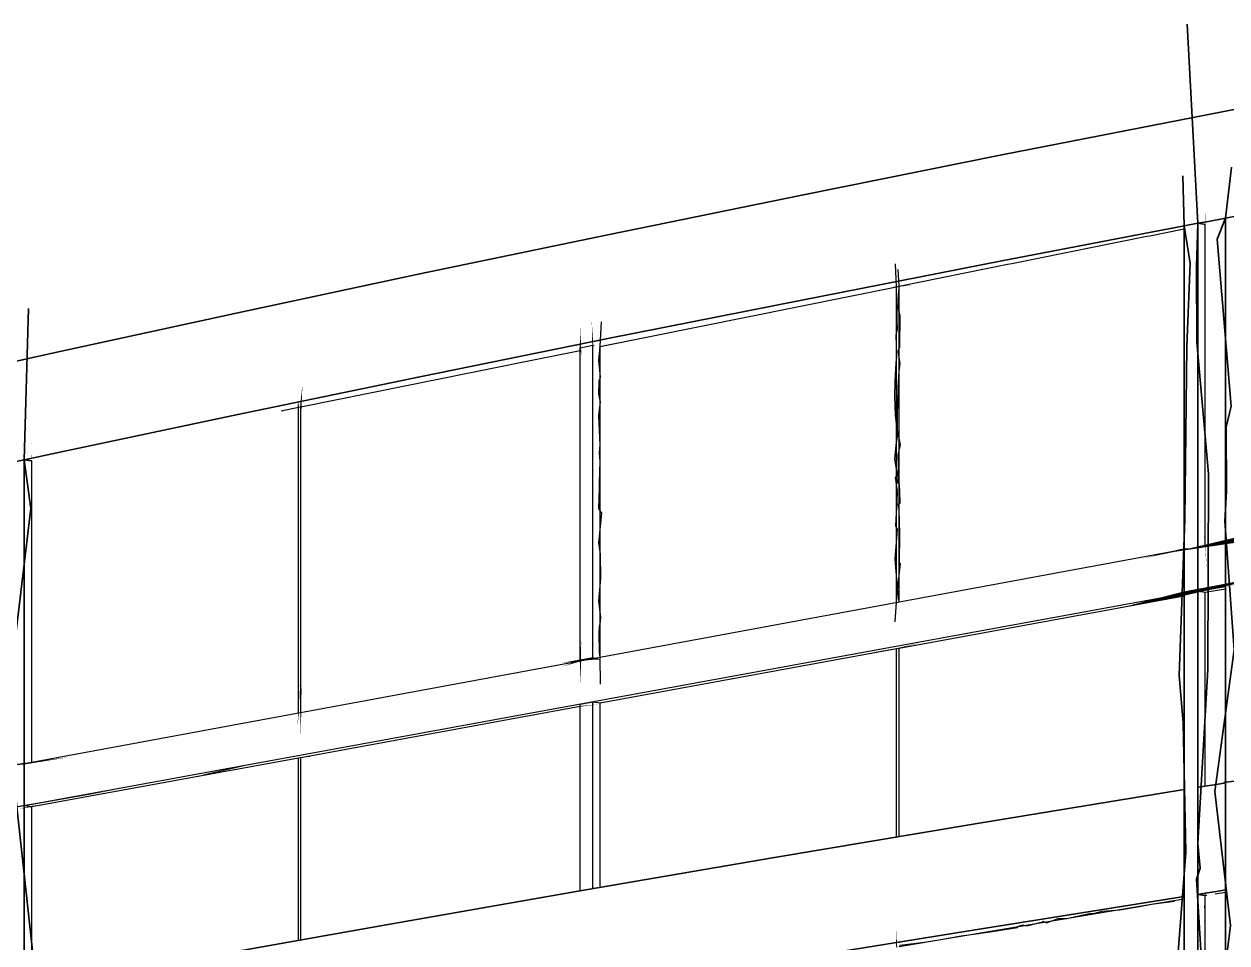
# Model space of a CAD drawing. Header units: inches. Extents: x -877 to 882, y -418 to 410.
# Drawn here: x -516 to -410.9, y 185.4 to 265.7 of the extents above; entities that cross this region are included whole.
import ezdxf

# ---------------------------------------------------------------- set-up
doc = ezdxf.new("R2010")
doc.units = ezdxf.units.IN
doc.header["$LTSCALE"] = 0.5
doc.header["$MEASUREMENT"] = 0
doc.layers.get('0').update_dxf_attribs({"lineweight": 18})
for name, color, linetype, lineweight in [('A-Glaz-Curt', 52, 'Continuous', 35), ('A-Glaz-Curt-Unit', 51, 'Continuous', 25), ('A-Wall', 113, 'Continuous', 35)]:
    doc.layers.add(name, color=color, linetype=linetype, lineweight=lineweight)

# ---------------------------------------------------------------- blocks, each defined once
blk = doc.blocks.new('*U12')
at = {"color": 7, "linetype": 'Continuous', "lineweight": -3}
for p, q in [((-429.68, 244.74), (-417.88, 247.12)), ((-417.88, 247.12), (-417.64, 247.17)), ((-439.54, 242.76), (-430.07, 244.67)), ((-430.07, 244.67), (-429.68, 244.74)), ((-443.09, 242.04), (-442.54, 242.15)), ((-466.19, 237.58), (-466.19, 237.58)), ((-473.07, 236), (-467.39, 237.15)), ((-473.94, 235.83), (-473.07, 236)), ((-515.3, 227.49), (-515.3, 227.49)), ((-500.32, 200.05), (-496.68, 200.9)), ((-417.49, 188.75), (-414.62, 189.23)), ((-412.79, 189.53), (-412.65, 189.56))]:
    blk.add_line(p, q, dxfattribs=at)
at = {"layer": 'A-Glaz-Curt', "color": 143, "linetype": 'Continuous', "lineweight": 35}
for p, q in [((-412.52, 257.77), (-393.93, 261.36)), ((-430.56, 254.23), (-412.52, 257.77)), ((-448.04, 250.72), (-430.56, 254.23)), ((-464.99, 247.25), (-448.04, 250.72)), ((-414.62, 248.02), (-413.43, 248.25)), ((-413.43, -215.68), (-413.43, 248.25)), ((-413.43, 248.25), (-413.42, 248.25)), ((-413.42, 248.25), (-412.52, 248.42)), ((-413.42, 248.25), (-412.79, 248.14)), ((-412.52, 248.42), (-411.02, 248.7)), ((-411.02, 248.7), (-409.82, 248.93)), ((-411.02, -215.84), (-411.02, 248.7)), ((-481.42, 243.83), (-464.99, 247.25)), ((-430.56, 244.97), (-414.62, 248.02)), ((-414.62, -215.6), (-414.62, 248.02)), ((-448.04, 241.55), (-430.56, 244.97)), ((-497.32, 240.44), (-481.42, 243.83)), ((-464.99, 238.18), (-448.04, 241.55)), ((-512.72, 237.09), (-497.32, 240.44)), ((-481.42, 234.84), (-464.99, 238.18)), ((-527.63, 233.78), (-512.72, 237.09)), ((-497.32, 231.54), (-481.42, 234.84)), ((-512.72, 228.28), (-497.32, 231.54)), ((-515.97, 227.58), (-512.72, 228.28)), ((-516.98, 227.37), (-515.99, 227.58)), ((-515.99, -208.46), (-515.99, 227.58)), ((-515.99, 227.58), (-515.3, 227.49)), ((-432.9, 195.77), (-414.62, 198.78)), ((-414.62, 189.43), (-414.62, 198.78)), ((-414.62, 198.78), (-414.62, 198.78)), ((-413.43, 198.97), (-412.63, 199.1)), ((-413.43, 189.62), (-413.43, 198.97)), ((-412.63, 199.1), (-411.82, 199.23)), ((-411.82, 199.23), (-411.02, 199.36)), ((-411.02, 190), (-411.02, 199.36)), ((-450.6, 192.81), (-432.9, 195.77)), ((-467.75, 189.87), (-450.6, 192.81)), ((-484.36, 186.97), (-467.75, 189.87)), ((-432.9, 186.53), (-414.62, 189.43)), ((-414.62, 189.43), (-414.62, 189.43)), ((-413.43, 189.62), (-412.63, 189.75)), ((-413.43, 189.62), (-412.79, 189.53)), ((-412.63, 189.75), (-411.82, 189.88)), ((-411.82, 189.88), (-411.02, 190)), ((-411.02, 190), (-411.02, 190)), ((-500.44, 184.1), (-484.36, 186.97)), ((-450.6, 183.65), (-432.9, 186.53))]:
    blk.add_line(p, q, dxfattribs=at)
at = {"layer": 'A-Glaz-Curt-Unit', "color": 141, "linetype": 'Continuous', "lineweight": 25}
for p, q in [((-412.79, 220.12), (-412.79, 248.14)), ((-417.64, 247.17), (-414.62, 247.78)), ((-465.65, 237.5), (-439.77, 242.71)), ((-465.65, 210.35), (-465.65, 237.5)), ((-491.81, 232.23), (-473.94, 235.83)), ((-493.53, 231.88), (-492.02, 232.18)), ((-515.3, 201.16), (-515.3, 227.49)), ((-439.54, 211.13), (-414.62, 215.69)), ((-412.79, 216.01), (-411.02, 216.32)), ((-412.79, 199.08), (-412.79, 216.01)), ((-465.65, 206.36), (-439.77, 211.09)), ((-491.81, 201.59), (-467.39, 206.05)), ((-465.65, 190.23), (-465.65, 206.36)), ((-515.3, 197.3), (-492.02, 201.55)), ((-515.3, 181.39), (-515.3, 197.3)), ((-412.79, 154.99), (-412.79, 189.53)), ((-411.92, 189.67), (-411.02, 189.81)), ((-439.54, 185.07), (-417.49, 188.75))]:
    blk.add_line(p, q, dxfattribs=at)
at = {"layer": 'A-Glaz-Curt-Unit', "color": 143, "linetype": 'Continuous', "lineweight": 25}
for p, q in [((-439.77, 242.71), (-439.54, 242.76)), ((-439.77, 215.14), (-439.77, 242.71)), ((-439.54, 215.18), (-439.54, 242.76)), ((-467.39, 237.37), (-466.3, 237.59)), ((-466.3, 210.23), (-466.3, 237.59)), ((-466.3, 237.59), (-466.19, 237.58)), ((-467.39, 210.03), (-467.39, 237.37)), ((-492.02, 232.18), (-491.81, 232.23)), ((-492.02, 205.47), (-492.02, 232.18)), ((-491.81, 205.51), (-491.81, 232.23)), ((-466.3, 210.23), (-414.64, 219.79)), ((-414.64, 215.9), (-414.64, 219.79)), ((-414.64, 219.79), (-414.62, 219.79)), ((-413.42, 220.01), (-411.02, 220.42)), ((-413.42, 216.11), (-413.42, 220.01)), ((-411.02, 216.52), (-411.02, 220.42)), ((-411.02, 220.42), (-411.02, 220.42)), ((-413.42, 216.11), (-411.02, 216.52)), ((-411.02, 216.52), (-411.02, 216.52)), ((-515.94, 197.38), (-414.64, 215.9)), ((-414.64, 215.9), (-414.62, 215.89)), ((-413.42, 216.11), (-412.79, 216.01)), ((-467.39, 210.03), (-466.3, 210.23)), ((-439.77, 211.09), (-439.54, 211.13)), ((-439.77, 194.62), (-439.77, 211.09)), ((-439.54, 194.66), (-439.54, 211.13)), ((-515.94, 201.04), (-467.39, 210.03)), ((-467.39, 210.03), (-467.39, 210.03)), ((-467.39, 206.25), (-466.3, 206.45)), ((-467.39, 189.93), (-467.39, 206.25)), ((-466.3, 190.12), (-466.3, 206.45)), ((-466.3, 206.45), (-465.65, 206.36)), ((-515.94, 197.38), (-515.94, 201.04)), ((-492.02, 201.55), (-491.81, 201.59)), ((-492.02, 185.6), (-492.02, 201.55)), ((-491.81, 185.64), (-491.81, 201.59)), ((-515.94, 197.38), (-515.3, 197.3))]:
    blk.add_line(p, q, dxfattribs=at)
blk = doc.blocks.new('New Napkin Sketch')
at = {"layer": 'A-Wall', "color": 143, "linetype": 'Continuous', "lineweight": 35}
for p, q in [((-412.52, 257.77), (-393.93, 261.36)), ((-430.56, 254.23), (-412.52, 257.77)), ((-448.04, 250.72), (-430.56, 254.23)), ((-464.99, 247.25), (-448.04, 250.72)), ((-414.62, 248.02), (-413.43, 248.25)), ((-413.43, 248.25), (-413.42, 248.25)), ((-413.42, 248.25), (-412.52, 248.42)), ((-413.42, 248.25), (-412.79, 248.14)), ((-412.52, 248.42), (-411.02, 248.7)), ((-411.02, 248.7), (-409.82, 248.93)), ((-481.42, 243.83), (-464.99, 247.25)), ((-430.56, 244.97), (-414.62, 248.02)), ((-448.04, 241.55), (-430.56, 244.97)), ((-497.32, 240.44), (-481.42, 243.83)), ((-464.99, 238.18), (-448.04, 241.55)), ((-512.72, 237.09), (-497.32, 240.44)), ((-481.42, 234.84), (-464.99, 238.18)), ((-527.63, 233.78), (-512.72, 237.09)), ((-497.32, 231.54), (-481.42, 234.84)), ((-512.72, 228.28), (-497.32, 231.54)), ((-515.97, 227.58), (-512.72, 228.28)), ((-516.98, 227.37), (-515.99, 227.58)), ((-515.99, 227.58), (-515.3, 227.49)), ((-432.9, 195.77), (-414.62, 198.78)), ((-414.62, 189.43), (-414.62, 198.78)), ((-414.62, 198.78), (-414.62, 198.78)), ((-413.43, 198.97), (-412.63, 199.1)), ((-413.43, 189.62), (-413.43, 198.97)), ((-412.63, 199.1), (-411.82, 199.23)), ((-411.82, 199.23), (-411.02, 199.36)), ((-411.02, 190), (-411.02, 199.36)), ((-450.6, 192.81), (-432.9, 195.77)), ((-467.75, 189.87), (-450.6, 192.81)), ((-484.36, 186.97), (-467.75, 189.87)), ((-432.9, 186.53), (-414.62, 189.43)), ((-414.62, 189.43), (-414.62, 189.43)), ((-413.43, 189.62), (-412.63, 189.75)), ((-413.43, 189.62), (-412.79, 189.53)), ((-412.63, 189.75), (-411.82, 189.88)), ((-411.82, 189.88), (-411.02, 190)), ((-411.02, 190), (-411.02, 190)), ((-500.44, 184.1), (-484.36, 186.97)), ((-450.6, 183.65), (-432.9, 186.53))]:
    blk.add_line(p, q, dxfattribs=at)
at = {"layer": 'A-Wall', "color": 7, "linetype": 'Continuous', "lineweight": -3}
for p, q in [((-429.68, 244.74), (-417.88, 247.12)), ((-417.88, 247.12), (-417.64, 247.17)), ((-439.54, 242.76), (-430.07, 244.67)), ((-430.07, 244.67), (-429.68, 244.74)), ((-443.09, 242.04), (-442.54, 242.15)), ((-466.19, 237.58), (-466.19, 237.58)), ((-473.07, 236), (-467.39, 237.15)), ((-473.94, 235.83), (-473.07, 236)), ((-515.3, 227.49), (-515.3, 227.49)), ((-500.32, 200.05), (-496.68, 200.9)), ((-417.49, 188.75), (-414.62, 189.23)), ((-412.79, 189.53), (-412.65, 189.56))]:
    blk.add_line(p, q, dxfattribs=at)
at = {"layer": 'A-Wall', "color": 141, "linetype": 'Continuous', "lineweight": 25}
for p, q in [((-417.64, 247.17), (-414.62, 247.78)), ((-491.81, 232.23), (-473.94, 235.83)), ((-493.53, 231.88), (-492.02, 232.18)), ((-412.79, 216.01), (-411.02, 216.32)), ((-412.79, 199.08), (-412.79, 216.01)), ((-465.65, 190.23), (-465.65, 206.36)), ((-515.3, 181.39), (-515.3, 197.3)), ((-411.92, 189.67), (-411.02, 189.81))]:
    blk.add_line(p, q, dxfattribs=at)
at = {"layer": 'A-Wall', "color": 143, "linetype": 'Continuous', "lineweight": 25}
for p, q in [((-439.77, 242.71), (-439.54, 242.76)), ((-467.39, 237.37), (-466.3, 237.59)), ((-466.3, 237.59), (-466.19, 237.58)), ((-492.02, 232.18), (-491.81, 232.23)), ((-414.64, 215.9), (-414.64, 219.79)), ((-414.64, 219.79), (-414.62, 219.79)), ((-413.42, 220.01), (-411.02, 220.42)), ((-413.42, 216.11), (-413.42, 220.01)), ((-411.02, 216.52), (-411.02, 220.42)), ((-411.02, 220.42), (-411.02, 220.42)), ((-413.42, 216.11), (-411.02, 216.52)), ((-411.02, 216.52), (-411.02, 216.52)), ((-414.64, 215.9), (-414.62, 215.89)), ((-413.42, 216.11), (-412.79, 216.01)), ((-467.39, 210.03), (-466.3, 210.23)), ((-439.77, 211.09), (-439.54, 211.13)), ((-439.77, 194.62), (-439.77, 211.09)), ((-439.54, 194.66), (-439.54, 211.13)), ((-467.39, 210.03), (-467.39, 210.03)), ((-467.39, 206.25), (-466.3, 206.45)), ((-467.39, 189.93), (-467.39, 206.25)), ((-466.3, 190.12), (-466.3, 206.45)), ((-466.3, 206.45), (-465.65, 206.36)), ((-515.94, 197.38), (-515.94, 201.04)), ((-492.02, 201.55), (-491.81, 201.59)), ((-492.02, 185.6), (-492.02, 201.55)), ((-491.81, 185.64), (-491.81, 201.59)), ((-515.94, 197.38), (-515.3, 197.3))]:
    blk.add_line(p, q, dxfattribs=at)
at = {"layer": 'A-Wall', "color": 143, "linetype": 'Continuous', "lineweight": 35, "extrusion": (0, 0, -1)}
for points in [[(412.79, 70.9), (412.51, 75.16), (412.81, 86), (413.67, 103.26), (413.55, 114.13), (413.96, 115.07), (413.33, 127.88), (413.35, 132.7), (412.51, 138.05), (414.17, 139.62), (413.75, 148), (413.39, 157.55), (414.3, 167.09), (413.3, 173.9), (412.57, 174.77), (413.55, 190.95), (413.24, 191.9), (413.43, 194.07), (412.56, 209.27), (412.52, 226.37), (413.53, 237.86), (413.56, 244.46), (413.43, 248.25), (414.37, 265.66)], [(414.77, 74.43), (413.9, 93.57), (414.18, 99.66), (414.57, 110.39), (414.16, 115.2), (414.69, 134.35), (414.82, 135.08), (414.81, 153.14), (414.29, 169.14), (414.55, 174.53), (415.56, 179.29), (414.5, 193.29), (414.71, 204.6), (415.06, 208.73), (414.56, 222.36), (414.4, 237.52), (414.11, 244.78), (414.62, 248.02), (414.75, 252.39)], [(411.96, 67.55), (411.61, 79.12), (410.5, 80.21), (411.73, 97.79), (410.44, 109.33), (411.49, 125.44), (411.6, 138.95), (411.24, 140.08), (411.48, 150.68), (411.59, 155.15), (411.23, 170.82), (410.17, 175.83), (411.7, 182.95), (411.01, 183.38), (410.59, 186.9), (411.94, 198.6), (410.25, 210.99), (411.08, 222.22), (410.92, 224.82), (410.97, 230.44), (410.53, 232.26), (411.74, 246.86), (411.02, 248.7), (410.49, 253.15)], [(516.04, 105.02), (515.86, 122.22), (515.33, 133.49), (515.76, 150.35), (516.48, 160.12), (515.31, 160.21), (515.45, 160.24), (516.43, 176.57), (515.18, 184.15), (516.75, 198.34)], [(516.8, 211.61), (515.39, 223.34), (515.99, 227.58), (515.6, 240.82)], [(411.16, 199.38), (409.82, 199.56)]]:
    blk.add_lwpolyline(points, dxfattribs=at)
at = {"layer": 'A-Wall', "color": 141, "linetype": 'Continuous', "lineweight": 25, "extrusion": (0, 0, -1)}
for points in [[(412.65, 217.84, 0, 0.033, 0), (412.79, 220.12, 0.033, 0, 0), (412.92, 221.1, 0, 0, 0), (412.92, 221.59, 0, 0, 0), (412.71, 221.77, 0, 0, 0), (412.92, 222.85, 0, 0, 0), (412.78, 224.39, 0, 0, 0), (412.91, 225.06, 0, 0, 0), (412.84, 226.43, 0, 0, 0), (412.92, 228.71, 0, 0, 0), (412.76, 229.43, 0, 0, 0), (412.82, 231.46, 0, 0, 0), (412.77, 232.75, 0, 0, 0), (412.88, 233.29, 0, 0, 0), (412.68, 235.77, 0, 0, 0), (412.66, 237.85, 0, 0, 0), (412.74, 240.22, 0, 0, 0), (412.79, 242.35, 0, 0, 0), (412.82, 243.81, 0, 0, 0), (412.91, 245.81, 0, 0, 0), (412.75, 246.66, 0, 0, 0), (412.89, 247.6, 0, 0.0458, 0), (412.79, 248.14, 0.0458, 0, 0), (412.8, 249.19, 0, 0, 0)], [(465.87, 237.37, 0, 0.0565, 0), (465.65, 237.5, 0.0565, 0, 0), (463.1, 238.03, 0, 0, 0), (461.91, 238.15, 0, 0, 0), (459.7, 238.83, 0, 0, 0), (459.41, 238.75, 0, 0, 0), (458.81, 238.95, 0, 0, 0), (456.85, 239.26, 0, 0, 0), (454.79, 239.81, 0, 0, 0), (453.91, 239.92, 0, 0, 0), (452.47, 240.1, 0, 0, 0), (451.97, 240.15, 0, 0, 0), (451.77, 240.2, 0, 0, 0), (449.45, 240.65, 0, 0, 0), (447.51, 241.14, 0, 0, 0), (446.44, 241.37, 0, 0, 0), (445.71, 241.61, 0, 0, 0), (444.18, 241.78, 0, 0, 0), (444.07, 241.75, 0, 0, 0), (443.22, 242.13, 0, 0, 0), (440.84, 242.48, 0, 0.0834, 0), (439.77, 242.71, 0.0834, 0, 0), (438.38, 242.87, 0, 0, 0)], [(515.31, 200.49, 0, 0.0124, 0), (515.3, 201.16, 0.0124, 0, 0), (515.28, 203.52, 0, 0, 0), (515.43, 206.03, 0, 0, 0), (515.35, 207.31, 0, 0, 0), (515.22, 209.82, 0, 0, 0), (515.33, 212.24, 0, 0, 0), (515.36, 214.63, 0, 0, 0), (515.18, 214.75, 0, 0, 0), (515.25, 214.92, 0, 0, 0), (515.18, 215.05, 0, 0, 0), (515.27, 215.14, 0, 0, 0), (515.33, 215.69, 0, 0, 0), (515.24, 217.88, 0, 0, 0), (515.33, 220.4, 0, 0, 0), (515.38, 220.44, 0, 0, 0), (515.3, 222.23, 0, 0, 0), (515.41, 223.67, 0, 0, 0), (515.24, 225.82, 0, 0, 0), (515.36, 227.01, 0, 0.00724, 0), (515.3, 227.49, 0.00724, 0, 0), (515.35, 229.39, 0, 0, 0)], [(441.88, 210.78, 0, 0.0167, 0), (439.54, 211.13, 0.0167, 0, 0), (439.32, 211.07, 0, 0, 0), (438.06, 211.51, 0, 0, 0), (437.97, 211.43, 0, 0, 0), (435.66, 211.72, 0, 0, 0), (434.64, 212.11, 0, 0, 0), (434.04, 212.24, 0, 0, 0), (433.36, 212.34, 0, 0, 0), (431.72, 212.48, 0, 0, 0), (429.84, 213.02, 0, 0, 0), (428.53, 213.13, 0, 0, 0), (427.28, 213.27, 0, 0, 0), (425.8, 213.62, 0, 0, 0), (424.15, 213.99, 0, 0, 0), (423.13, 214.13, 0, 0, 0), (422.98, 214.09, 0, 0, 0), (420.95, 214.51, 0, 0, 0), (419.06, 214.99, 0, 0, 0), (418.22, 214.96, 0, 0, 0), (416.89, 215.23, 0, 0, 0), (415.07, 215.67, 0, 0.0152, 0), (414.62, 215.69, 0.0152, 0, 0), (414.28, 215.85, 0, 0, 0)], [(466.09, 206.37, 0, 0.057, 0), (465.65, 206.36, 0.057, 0, 0), (464.32, 206.58, 0, 0, 0), (463.31, 206.75, 0, 0, 0), (461.23, 207.13, 0, 0, 0), (459.34, 207.45, 0, 0, 0), (458.72, 207.7, 0, 0, 0), (456.79, 207.89, 0, 0, 0), (454.62, 208.44, 0, 0, 0), (453.4, 208.62, 0, 0, 0), (452.3, 208.71, 0, 0, 0), (450.91, 209.18, 0, 0, 0), (450.29, 209.04, 0, 0, 0), (449.92, 209.33, 0, 0, 0), (449.52, 209.19, 0, 0, 0), (447.64, 209.71, 0, 0, 0), (446.68, 209.87, 0, 0, 0), (444.73, 210.08, 0, 0, 0), (444.07, 210.3, 0, 0, 0), (443.71, 210.27, 0, 0, 0), (443.12, 210.35, 0, 0, 0), (440.59, 210.99, 0, 0.0654, 0), (439.77, 211.09, 0.0654, 0, 0), (437.66, 211.6, 0, 0, 0)], [(492.27, 201.46, 0, 0.0671, 0), (491.81, 201.59, 0.0671, 0, 0), (490.85, 201.65, 0, 0, 0), (489.69, 202, 0, 0, 0), (488.97, 202.04, 0, 0, 0), (488.12, 202.23, 0, 0, 0), (485.88, 202.66, 0, 0, 0), (483.82, 203.05, 0, 0, 0), (481.72, 203.4, 0, 0, 0), (479.76, 203.87, 0, 0, 0), (478.58, 204.05, 0, 0, 0), (477.84, 204.1, 0, 0, 0), (476.74, 204.25, 0, 0, 0), (475.97, 204.52, 0, 0, 0), (475.16, 204.59, 0, 0, 0), (473.68, 204.91, 0, 0, 0), (471.38, 205.29, 0, 0, 0), (469.03, 205.65, 0, 0, 0), (467.53, 206.03, 0, 0.0686, 0), (467.39, 206.05, 0.0686, 0, 0), (465.76, 206.23, 0, 0, 0)], [(516.4, 197.1, 0, 0.1, 0), (515.3, 197.3, 0.1, 0, 0), (513.61, 197.59, 0, 0, 0), (512.31, 197.73, 0, 0, 0), (512.22, 197.77, 0, 0, 0), (510.56, 198.25, 0, 0, 0), (509.14, 198.47, 0, 0, 0), (507.84, 198.65, 0, 0, 0), (507.01, 198.77, 0, 0, 0), (506.04, 199.01, 0, 0, 0), (504.6, 199.25, 0, 0, 0), (502.98, 199.47, 0, 0, 0), (501.79, 199.7, 0, 0, 0), (499.9, 200.17, 0, 0, 0), (498.48, 200.28, 0, 0, 0), (496.42, 200.72, 0, 0, 0), (495.28, 200.97, 0, 0, 0), (494.94, 201.12, 0, 0, 0), (494.06, 201.17, 0, 0, 0), (493.99, 201.13, 0, 0.0103, 0), (492.02, 201.55, 0.0103, 0, 0), (491, 201.67, 0, 0, 0)], [(412.89, 154.29, 0, 0.132, 0), (412.79, 154.99, 0.132, 0, 0), (412.94, 157.68, 0, 0, 0), (412.73, 159.48, 0, 0, 0), (412.7, 161.07, 0, 0, 0), (412.84, 162.52, 0, 0, 0), (412.88, 162.58, 0, 0, 0), (412.92, 163.8, 0, 0, 0), (412.73, 165.46, 0, 0, 0), (412.85, 168.1, 0, 0, 0), (412.79, 169.2, 0, 0, 0), (412.78, 170.01, 0, 0, 0), (412.81, 170.19, 0, 0, 0), (412.87, 171.19, 0, 0, 0), (412.71, 173.96, 0, 0, 0), (412.66, 175.75, 0, 0, 0), (412.81, 178.01, 0, 0, 0), (412.76, 178.68, 0, 0, 0), (412.7, 179.62, 0, 0, 0), (412.91, 182.95, 0, 0, 0), (412.74, 185.18, 0, 0, 0), (412.91, 188.19, 0, 0.0881, 0), (412.79, 189.53, 0.0881, 0, 0), (412.72, 189.81, 0, 0, 0)]]:
    blk.add_lwpolyline(points, format="xyseb", dxfattribs=at)
at = {"layer": 'A-Wall', "color": 143, "linetype": 'Continuous', "lineweight": 25, "extrusion": (0, 0, -1)}
for points in [[(439.89, 213.42), (439.77, 215.14), (439.67, 216.39), (439.88, 218.92), (439.68, 221.49), (439.82, 221.82), (439.71, 223.99), (439.69, 224.77), (439.76, 224.8), (439.69, 224.88), (439.86, 226.03), (439.69, 226.25), (439.9, 227.66), (439.76, 229.1), (439.65, 229.78), (439.85, 231.48), (439.9, 233.15), (439.87, 234.4), (439.8, 236.05), (439.75, 236.57), (439.79, 238.52), (439.68, 238.97), (439.71, 239.72), (439.75, 241.64), (439.77, 242.71), (439.86, 244.72)], [(439.64, 215.16), (439.54, 215.18), (439.62, 215.88), (439.58, 215.9), (439.68, 216.2), (439.42, 218.5), (439.5, 218.57), (439.47, 221.11), (439.52, 223.24), (439.62, 223.7), (439.41, 223.82), (439.45, 223.92), (439.51, 225.49), (439.64, 225.55), (439.59, 227), (439.63, 228.02), (439.42, 228.89), (439.67, 230.22), (439.68, 231.41), (439.63, 233.87), (439.53, 235.34), (439.45, 235.99), (439.62, 237.14), (439.47, 237.44), (439.45, 240.16), (439.61, 240.8), (439.54, 242.76), (439.63, 244.21)]]:
    blk.add_lwpolyline(points, dxfattribs=at)
for points in [[(415.44, 219.55, 0, 0.485, 0), (409.76, 220.64, 0.485, 0, 0), (409.43, 220.68, 0, 0, 0), (402.91, 221.8, 0, 0, 0), (397.63, 222.85, 0, 0, 0), (390.5, 223.35, 0, 0, 0), (383.09, 224.72, 0, 0, 0), (374.01, 226.71, 0, 0, 0), (362.15, 228.23, 0, 0, 0), (355.39, 229.1, 0, 0, 0), (353.78, 230.28, 0, 0, 0), (347.59, 231.25, 0, 0, 0), (341.16, 231.44, 0, 0, 0), (336.25, 232.12, 0, 0, 0), (330.53, 233.24, 0, 0, 0), (318.65, 235.94, 0, 0, 0), (306.65, 238.08, 0, 0, 0), (300.72, 238.69, 0, 0, 0), (291.12, 239.63, 0, 0.572, 0), (286.18, 240.83, 0.572, 0, 0), (280.11, 241.83, 0, 0, 0)], [(466.32, 208.39, 0, 0.0113, 0), (466.3, 210.23, 0.0113, 0, 0), (466.35, 211.91, 0, 0, 0), (466.43, 211.92, 0, 0, 0), (466.31, 212.66, 0, 0, 0), (466.4, 213.73, 0, 0, 0), (466.22, 216.27, 0, 0, 0), (466.42, 217.98, 0, 0, 0), (466.29, 220.32, 0, 0, 0), (466.24, 220.58, 0, 0, 0), (466.26, 221.92, 0, 0, 0), (466.35, 222.58, 0, 0, 0), (466.39, 224.67, 0, 0, 0), (466.22, 226.18, 0, 0, 0), (466.21, 227.48, 0, 0, 0), (466.31, 228.36, 0, 0, 0), (466.21, 228.82, 0, 0, 0), (466.27, 230.87, 0, 0, 0), (466.37, 231.96, 0, 0, 0), (466.19, 233.58, 0, 0, 0), (466.3, 235.75, 0, 0.0931, 0), (466.3, 237.59, 0.0931, 0, 0), (466.39, 239.7, 0, 0, 0)], [(467.34, 208.05, 0, 0.101, 0), (467.39, 210.03, 0.101, 0, 0), (467.31, 211.74, 0, 0, 0), (467.37, 211.94, 0, 0, 0), (467.31, 213.26, 0, 0, 0), (467.37, 215.7, 0, 0, 0), (467.3, 218.3, 0, 0, 0), (467.39, 218.64, 0, 0, 0), (467.32, 221.27, 0, 0, 0), (467.27, 222.37, 0, 0, 0), (467.36, 224.07, 0, 0, 0), (467.32, 226.74, 0, 0, 0), (467.51, 228.48, 0, 0, 0), (467.44, 230.6, 0, 0, 0), (467.29, 231.26, 0, 0, 0), (467.3, 233.77, 0, 0, 0), (467.33, 234.12, 0, 0, 0), (467.37, 235.48, 0, 0, 0), (467.28, 236.74, 0, 0.12, 0), (467.39, 237.37, 0.12, 0, 0), (467.37, 239.15, 0, 0, 0)], [(491.82, 203.08, 0, 0.0782, 0), (491.81, 205.51, 0.0782, 0, 0), (491.74, 207.81, 0, 0, 0), (491.89, 209.51, 0, 0, 0), (491.83, 211.86, 0, 0, 0), (491.84, 212.59, 0, 0, 0), (491.7, 213.46, 0, 0, 0), (491.8, 213.84, 0, 0, 0), (491.89, 214.18, 0, 0, 0), (491.77, 215.45, 0, 0, 0), (491.91, 216.62, 0, 0, 0), (491.73, 218.05, 0, 0, 0), (491.72, 220.72, 0, 0, 0), (491.82, 222.22, 0, 0, 0), (491.78, 222.26, 0, 0, 0), (491.86, 222.96, 0, 0, 0), (491.75, 224.52, 0, 0, 0), (491.7, 226.93, 0, 0, 0), (491.7, 227.14, 0, 0, 0), (491.85, 229.21, 0, 0, 0), (491.91, 230, 0, 0, 0), (491.8, 230.23, 0, 0.131, 0), (491.81, 232.23, 0.131, 0, 0), (491.67, 234.15, 0, 0, 0)], [(492.08, 204.44, 0, 0.0698, 0), (492.02, 205.47, 0.0698, 0, 0), (491.92, 208.01, 0, 0, 0), (491.97, 210.26, 0, 0, 0), (492.12, 211.69, 0, 0, 0), (491.98, 213.21, 0, 0, 0), (492.1, 215.27, 0, 0, 0), (491.96, 217.1, 0, 0, 0), (491.9, 219.22, 0, 0, 0), (491.99, 219.85, 0, 0, 0), (491.89, 220.91, 0, 0, 0), (491.93, 222.44, 0, 0, 0), (492.07, 223.95, 0, 0, 0), (491.91, 224.86, 0, 0, 0), (492.07, 227.09, 0, 0, 0), (492.1, 227.67, 0, 0, 0), (492.13, 229.94, 0, 0, 0), (492.01, 232.01, 0, 0.116, 0), (492.02, 232.18, 0.116, 0, 0), (492.06, 232.85, 0, 0, 0)], [(412.91, 216.2, 0, 0.0157, 0), (409.76, 216.73, 0.0157, 0, 0), (408.76, 216.93, 0, 0, 0), (406.55, 217.52, 0, 0, 0), (401.85, 217.8, 0, 0, 0), (399.7, 218.12, 0, 0, 0), (398.7, 218.47, 0, 0, 0), (393.75, 219.2, 0, 0, 0), (389.62, 220.09, 0, 0, 0), (389.47, 220.05, 0, 0, 0), (386.09, 220.78, 0, 0, 0), (381.31, 221.31, 0, 0, 0), (376.22, 222.26, 0, 0, 0), (375.65, 221.99, 0, 0, 0), (372.69, 222.76, 0, 0, 0), (371.39, 223.18, 0, 0, 0), (366.11, 223.6, 0, 0, 0), (365.75, 224, 0, 0, 0), (360.67, 224.65, 0, 0, 0), (360.12, 224.81, 0, 0, 0), (354.26, 225.98, 0, 0, 0), (352.58, 226.23, 0, 0.00205, 0), (350.55, 226.29, 0.00205, 0, 0), (349.58, 226.2, 0, 0, 0)], [(469.07, 209.83, 0, 0.222, 0), (466.3, 210.23, 0.222, 0, 0), (465.58, 210.14, 0, 0, 0), (461.08, 211.08, 0, 0, 0), (456.2, 212.19, 0, 0, 0), (453.34, 212.77, 0, 0, 0), (452.85, 212.71, 0, 0, 0), (452.26, 212.83, 0, 0, 0), (448.18, 213.76, 0, 0, 0), (444.92, 214.08, 0, 0, 0), (443.3, 214.68, 0, 0, 0), (440.71, 215.22, 0, 0, 0), (438.57, 215.22, 0, 0, 0), (434.02, 216.17, 0, 0, 0), (429.76, 216.94, 0, 0, 0), (428.01, 217.4, 0, 0, 0), (426.66, 217.49, 0, 0, 0), (425.33, 217.88, 0, 0, 0), (421.53, 218.44, 0, 0, 0), (418.44, 218.93, 0, 0.141, 0), (414.64, 219.79, 0.141, 0, 0), (413.94, 219.84, 0, 0, 0)], [(522.13, 196.32, 0, 0.112, 0), (515.94, 197.38, 0.112, 0, 0), (507.89, 198.75, 0, 0, 0), (503.49, 200.15, 0, 0, 0), (502.22, 200.29, 0, 0, 0), (500.21, 200.04, 0, 0, 0), (499.47, 200.44, 0, 0, 0), (491.42, 201.66, 0, 0, 0), (481.51, 203.2, 0, 0, 0), (472.31, 205.35, 0, 0, 0), (469.46, 205.9, 0, 0, 0), (459.61, 207.87, 0, 0, 0), (459.03, 208.24, 0, 0, 0), (456.47, 207.92, 0, 0, 0), (452.5, 208.83, 0, 0, 0), (442.32, 210.34, 0, 0, 0), (432.6, 212.98, 0, 0, 0), (431.22, 213.24, 0, 0, 0), (426.02, 214.2, 0, 0, 0), (425.73, 214.23, 0, 0, 0), (424.54, 214.34, 0, 0, 0), (422.64, 214.32, 0, 0, 0), (419.69, 214.79, 0, 0.365, 0), (414.64, 215.9, 0.365, 0, 0), (405.46, 217.81, 0, 0, 0)], [(518.79, 200.71, 0, 0.136, 0), (515.94, 201.04, 0.136, 0, 0), (511.96, 201.62, 0, 0, 0), (507.17, 202.6, 0, 0, 0), (504.3, 203.4, 0, 0, 0), (503.37, 203.56, 0, 0, 0), (502.36, 203.53, 0, 0, 0), (500.54, 203.74, 0, 0, 0), (497.52, 204.27, 0, 0, 0), (496.97, 204.56, 0, 0, 0), (496.72, 204.77, 0, 0, 0), (492.08, 205.41, 0, 0, 0), (488.42, 205.91, 0, 0, 0), (487.56, 206.46, 0, 0, 0), (485.16, 206.97, 0, 0, 0), (485.13, 206.87, 0, 0, 0), (481.31, 207.57, 0, 0, 0), (478.53, 207.76, 0, 0, 0), (474.42, 208.91, 0, 0, 0), (473.69, 208.71, 0, 0, 0), (470.24, 209.69, 0, 0, 0), (469.03, 209.5, 0, 0.114, 0), (467.39, 210.03, 0.114, 0, 0), (467.26, 209.98, 0, 0, 0)], [(439.76, 150.09, 0, 0.153, 0), (439.77, 151.04, 0.153, 0, 0), (439.81, 153.67, 0, 0, 0), (439.71, 154.42, 0, 0, 0), (439.65, 156.93, 0, 0, 0), (439.93, 160.3, 0, 0, 0), (439.6, 162.83, 0, 0, 0), (439.71, 165.48, 0, 0, 0), (439.76, 168.5, 0, 0, 0), (439.64, 170.64, 0, 0, 0), (439.8, 170.81, 0, 0, 0), (439.6, 173.44, 0, 0, 0), (439.93, 175.82, 0, 0, 0), (439.75, 175.94, 0, 0, 0), (439.89, 176.65, 0, 0, 0), (439.62, 179.2, 0, 0, 0), (439.78, 179.7, 0, 0, 0), (439.75, 182.74, 0, 0, 0), (439.63, 185.01, 0, 0.101, 0), (439.77, 185.03, 0.101, 0, 0), (439.76, 186.51, 0, 0, 0)], [(439.51, 150.15, 0, 0.123, 0), (439.54, 151.08, 0.123, 0, 0), (439.61, 153.49, 0, 0, 0), (439.42, 154.93, 0, 0, 0), (439.61, 157.64, 0, 0, 0), (439.43, 157.87, 0, 0, 0), (439.47, 158.71, 0, 0, 0), (439.51, 161.3, 0, 0, 0), (439.39, 162.02, 0, 0, 0), (439.53, 164.97, 0, 0, 0), (439.43, 168.11, 0, 0, 0), (439.52, 171.13, 0, 0, 0), (439.52, 174.07, 0, 0, 0), (439.66, 175.21, 0, 0, 0), (439.39, 175.35, 0, 0, 0), (439.47, 176.59, 0, 0, 0), (439.39, 179.06, 0, 0, 0), (439.46, 181.58, 0, 0, 0), (439.55, 183.64, 0, 0, 0), (439.43, 184.93, 0, 0.0115, 0), (439.54, 185.07, 0.0115, 0, 0), (439.39, 186.33, 0, 0, 0)]]:
    blk.add_lwpolyline(points, format="xyseb", dxfattribs=at)
at = {"layer": 'A-Wall', "color": 141, "linetype": 'Continuous', "lineweight": 25, "extrusion": (0, 0, -1)}
for points in [[(465.62, 207.97), (465.65, 210.35), (465.71, 210.75), (465.74, 212.5), (465.7, 213), (465.63, 213.45), (465.59, 213.81), (465.78, 215.27), (465.59, 217.22), (465.64, 219.35), (465.78, 220.37), (465.7, 220.85), (465.67, 221.49), (465.52, 222.92), (465.76, 223.34), (465.71, 225.12), (465.7, 225.6), (465.65, 227.43), (465.7, 228.2), (465.65, 228.86), (465.77, 231.45), (465.62, 232.64), (465.77, 233.33), (465.74, 234.49), (465.63, 234.81), (465.76, 236.3), (465.65, 237.5), (465.53, 239.63)], [(439.46, 185.19), (437.36, 185.44), (435.9, 185.68), (434.12, 185.98), (432.59, 186.21), (431.4, 186.36), (429.2, 186.71), (429.15, 186.8), (428.72, 186.95), (428.53, 186.89), (428.27, 186.9), (427.01, 187.23), (426.99, 187.27), (426.65, 187.13), (425.64, 187.5), (425.24, 187.51), (424.87, 187.5), (422.94, 187.95), (422.43, 187.98), (421.79, 188.14), (420.25, 188.27), (418.54, 188.57), (417.49, 188.75), (415.48, 189.01)]]:
    blk.add_lwpolyline(points, dxfattribs=at)

msp = doc.modelspace()

# ---------------------------------------------------------------- block references
msp.add_blockref('New Napkin Sketch', (0, 0))
at = {"color": 7, "linetype": 'Continuous', "lineweight": -3}
msp.add_blockref('*U12', (0, 0), dxfattribs=at)

doc.saveas('drawing.dxf')
